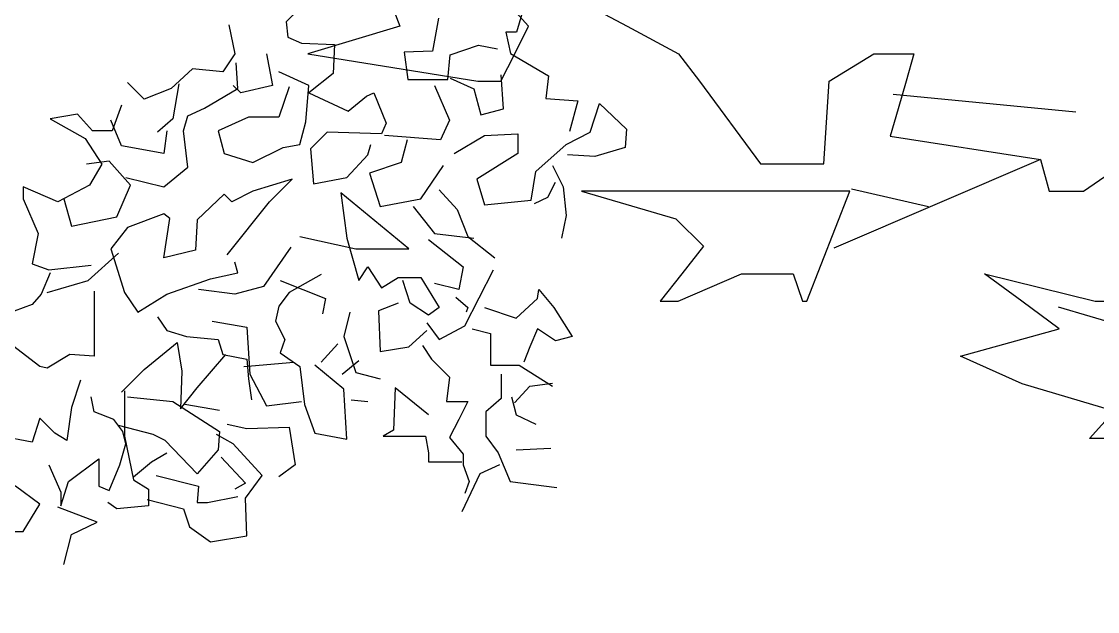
# Model space of a CAD drawing. Extents: x -1568 to -728, y -1287 to -990.
# Drawn here: x -1269.55 to -1262.05, y -1089.33 to -1085.22 of the extents above; entities that cross this region are included whole.
import ezdxf

# ---------------------------------------------------------------- set-up
doc = ezdxf.new("R2010")
doc.units = 0
doc.header["$LTSCALE"] = 5
doc.layers.get('0').update_dxf_attribs({"linetype": 'CONTINUOUS'})
doc.layers.add('乔木', color=3, linetype='CONTINUOUS')

# ---------------------------------------------------------------- blocks, each defined once
blk = doc.blocks.new('A$C3E764F27')
at = {"color": 0}
for p, q in [((3.1336, 2.7552), (3.056, 2.7135)), ((3.056, 2.7135), (2.9784, 2.6717)), ((2.6208, 2.6717), (2.6328, 2.63)), ((2.6818, 2.6717), (2.6208, 2.6717)), ((2.7493, 2.63), (2.6818, 2.6717)), ((2.9784, 2.6717), (2.9463, 2.63)), ((2.6328, 2.63), (2.6448, 2.5883)), ((2.7576, 2.5048), (2.7493, 2.63)), ((2.9463, 2.63), (2.8539, 2.5048)), ((2.3748, 2.583), (2.6526, 2.6098)), ((2.3635, 2.4631), (2.1819, 2.5883)), ((2.6448, 2.5883), (2.6567, 2.5465)), ((2.6567, 2.5465), (2.4285, 2.5113)), ((2.4285, 2.5113), (2.4156, 2.4631)), ((2.4285, 2.5113), (2.7422, 2.3768)), ((2.8539, 2.5048), (2.7576, 2.5048)), ((2.4156, 2.4631), (2.3635, 2.4631)), ((2.5989, 2.4394), (2.7154, 2.4664)), ((2.0967, 2.1973), (2.4015, 2.2869))]:
    blk.add_line(p, q, dxfattribs=at)
for points in [[(3.283, 2.63), (3.2478, 2.63), (3.2269, 2.6717), (3.206, 2.7135), (3.243, 2.7552), (3.4448, 2.7969), (3.4496, 2.7969), (3.417, 2.7552), (3.4015, 2.7135), (3.5407, 2.6717)], [(2.7182, 2.4631), (3.1254, 2.4631), (2.9825, 2.4213), (2.9404, 2.3796), (2.9733, 2.3379), (3.0061, 2.2961), (2.9787, 2.2961), (2.8827, 2.3379), (2.8041, 2.3379), (2.7902, 2.2961), (2.7835, 2.2961)], [(2.1149, 2.3379), (2.1149, 2.2961), (2.1149, 2.2544), (2.1097, 2.2127), (2.104, 2.1709), (2.0984, 2.1292), (2.1119, 2.1292), (2.2176, 2.1292), (2.3042, 2.0875), (2.3544, 2.0875), (2.3169, 2.1292), (2.4564, 2.1709), (2.5503, 2.2127), (2.4002, 2.2544), (2.457, 2.2961), (2.5139, 2.3379), (2.3456, 2.2961), (2.2761, 2.2961), (2.2761, 2.3379), (2.2528, 2.3379), (2.2279, 2.2961), (2.2066, 2.2961), (2.1352, 2.3379)]]:
    blk.add_lwpolyline(points, close=True, dxfattribs=at)
blk = doc.blocks.new('A$C7F962729')
at = {"color": 0, "xscale": 0.6433862224851765, "yscale": 0.6433862224851765, "zscale": 0.6433862224851765}
blk.add_blockref('A$C3E764F27', (0, 0), dxfattribs=at)
blk = doc.blocks.new('乔木02')
at = {"color": 106}
for points in [[(2213, 3746.4), (2298.7, 3748.9), (2349.1, 3688.5), (2283.6, 3638.1), (2210.5, 3663.3), (2167.7, 3698.6), (2192.9, 3610.4), (2177.7, 3560), (2155.1, 3560), (2165.1, 3514.7), (2245.8, 3466.9), (2240.7, 3419), (2308.8, 3414), (2291.1, 3348.5)], [(1564.5, 3575.5), (1577.4, 3514.3), (1551.6, 3475.6), (1487.1, 3482), (1441.9, 3440.1), (1383.9, 3417.6), (1348.4, 3453)], [(1645.1, 3514.3), (1658, 3446.6), (1590.3, 3430.5), (1574.2, 3446.6)], [(1345.2, 3250), (1425.8, 3230.7), (1477.4, 3272.6), (1467.7, 3349.9), (1477.4, 3382.1), (1512.9, 3398.3), (1583.8, 3440.1), (1580.6, 3494.9)], [(1458.1, 3449.8), (1445.2, 3375.7), (1412.9, 3346.7)], [(1335.5, 3404.7), (1316.2, 3349.9), (1274.3, 3349.9), (1242, 3385.4), (1184, 3375.7), (1258.1, 3333.8), (1293.6, 3279), (1267.8, 3233.9), (1200.1, 3198.5), (1125.9, 3230.7), (1125.9, 3204.9), (1158.2, 3130.8), (1145.3, 3066.3), (1180.7, 3053.4), (1271, 3063.1)], [(2045, 3301.6), (2109.4, 3340.2), (2180.4, 3343.5), (2180.4, 3301.6), (2093.3, 3246.8), (2109.4, 3192), (2209.4, 3201.7), (2219.1, 3262.9), (2283.6, 3320.9), (2335.2, 3346.7), (2354.5, 3407.9), (2412.6, 3353.1), (2409.3, 3314.5), (2344.9, 3295.1), (2286.8, 3298.4)], [(1432.3, 3349.9), (1425.8, 3301.6), (1335.5, 3317.7), (1313, 3372.5)], [(1945, 3330.6), (1932.1, 3282.2), (1864.4, 3259.7), (1886.9, 3188.8), (1974, 3204.9), (2022.4, 3275.8)], [(1213, 3204.9), (1229.1, 3146.9), (1325.9, 3166.2), (1354.9, 3233.9), (1309.7, 3285.5), (1261.4, 3279)], [(2254.6, 3275.8), (2277.1, 3230.7), (2283.6, 3169.5), (2273.9, 3121.1)], [(2215.9, 3195.2), (2244.9, 3208.1), (2261, 3240.3)], [(1948.2, 3098.6), (1803.1, 3217.8), (1816, 3121.1), (1841.8, 3030.9), (1861.1, 3059.9), (1890.2, 3014.8), (1925.6, 3037.3), (1974, 3037.3), (2012.7, 2972.9), (1990.1, 2956.8), (1951.4, 2982.5), (1935.3, 3030.9)], [(2012.7, 3224.2), (2051.4, 3182.3), (2074, 3124.3), (2132, 3079.2)], [(1957.9, 3188.8), (2003, 3130.8), (2086.9, 3121.1)], [(1716, 3124.3), (1835.4, 3098.6), (1948.2, 3098.6)], [(1696.7, 3101.8), (1638.6, 3018), (1577.4, 3001.9), (1500, 3011.5)], [(1990.1, 3117.9), (2064.3, 3059.9), (2054.6, 3011.5), (2003, 3024.4)], [(1184, 3047), (1164.6, 3001.9), (1145.3, 2979.3), (1048.5, 2943.9), (990.5, 3034.1), (967.9, 3088.9)], [(1177.5, 3005.1), (1264.6, 3030.9), (1329.1, 3088.9)], [(1986.9, 2940.6), (2012.7, 2905.2), (2067.5, 2934.2), (2128.8, 3053.4)], [(1674.1, 3030.9), (1770.9, 2992.2), (1764.4, 2960)], [(2109.4, 2972.9), (2177.2, 2950.3), (2222.3, 2992.2), (2225.5, 3011.5), (2257.8, 2972.9), (2296.5, 2911.6), (2261, 2902), (2222.3, 2927.8), (2206.2, 2889.1), (2193.3, 2856.9)], [(1925.6, 2982.5), (1883.7, 2966.4), (1886.9, 2879.4), (1948.2, 2889.1), (1986.9, 2924.5)], [(2048.2, 2995.4), (2074, 2972.9), (2070.8, 2963.2)], [(1822.5, 2963.2), (1809.6, 2911.6), (1835.4, 2834.3), (1886.9, 2821.4)], [(1412.9, 2953.5), (1432.3, 2924.5), (1474.2, 2911.6), (1541.9, 2905.2), (1551.6, 2873), (1603.2, 2863.3), (1606.4, 2821.4), (1612.8, 2776.3)], [(1529, 2943.9), (1603.2, 2931), (1609.6, 2831.1), (1645.1, 2763.4), (1719.3, 2773.1)], [(2083.7, 2927.8), (2122.3, 2918.1), (2122.3, 2850.4), (2183.6, 2850.4), (2254.6, 2805.3)], [(1335.5, 2792.4), (1383.9, 2840.7), (1454.8, 2898.8), (1464.5, 2837.5), (1461.3, 2757), (1496.8, 2802.1), (1558, 2873)], [(1761.2, 2856.9), (1796.7, 2895.5)], [(1977.2, 2892.3), (1996.6, 2863.3), (2035.3, 2824.6), (2028.8, 2773.1), (2074, 2773.1), (2054.6, 2734.4), (2035.3, 2695.7), (2064.3, 2660.3), (2064.3, 2637.7), (2077.2, 2602.3), (2067.5, 2576.5)], [(1596.7, 2847.2), (1703.1, 2856.9)], [(1806.3, 2831.1), (1841.8, 2860.1)], [(2144.9, 2831.1), (2144.9, 2779.5), (2112.7, 2750.5), (2112.7, 2698.9), (2138.5, 2663.5), (2164.3, 2602.3), (2264.2, 2589.4)], [(1248.5, 2818.2), (1229.1, 2760.2), (1219.4, 2689.3), (1193.6, 2705.4), (1161.4, 2737.6), (1145.3, 2686.1), (1077.6, 2698.9), (1035.6, 2679.6), (996.9, 2660.3), (1009.8, 2599), (1029.2, 2505.6), (1000.2, 2473.4), (1009.8, 2437.9), (1061.4, 2444.4), (1045.3, 2399.2), (1000.2, 2325.1), (1058.2, 2344.5), (1093.7, 2415.4), (1087.2, 2441.1), (1071.1, 2495.9), (1125.9, 2495.9), (1161.4, 2553.9), (1109.8, 2592.6), (1013.1, 2592.6)], [(1990.1, 2744.1), (1919.2, 2802.1), (1916, 2711.8), (1893.4, 2698.9), (1983.7, 2698.9), (1990.1, 2663.5), (1990.1, 2644.2), (2061.1, 2644.2)], [(2173.9, 2769.8), (2206.2, 2805.3), (2254.6, 2811.7)], [(1180.7, 2637.7), (1206.5, 2579.7), (1206.5, 2550.7), (1222.7, 2602.3), (1287.2, 2650.6), (1287.2, 2592.6), (1309.7, 2582.9), (1332.3, 2637.7), (1345.2, 2682.8), (1338.8, 2708.6), (1319.4, 2734.4), (1277.5, 2750.5), (1271, 2782.7)], [(1342, 2795.6), (1342, 2698.9), (1361.3, 2605.5), (1393.6, 2586.2), (1393.6, 2550.7), (1325.9, 2544.3), (1306.5, 2557.2)], [(1348.4, 2782.7), (1445.2, 2773.1), (1545.1, 2708.6), (1541.9, 2669.9), (1496.8, 2618.4), (1429, 2689.3), (1403.2, 2702.2), (1329.1, 2721.5)], [(1825.7, 2776.3), (1861.1, 2773.1)], [(1545.1, 2753.7), (1471, 2766.6)], [(1390.3, 2563.6), (1467.7, 2544.3), (1480.6, 2505.6), (1525.8, 2473.4), (1603.2, 2486.3), (1600, 2566.8), (1635.4, 2615.2), (1574.2, 2682.8), (1538.7, 2702.2)], [(1361.3, 2611.9), (1400, 2644.2), (1432.3, 2663.5)], [(1409.7, 2615.2), (1500, 2592.6), (1496.8, 2557.2), (1519.3, 2557.2), (1583.8, 2570)], [(2141.7, 2637.7), (2099.8, 2618.4), (2061.1, 2537.8)], [(1213, 2425), (1229.1, 2489.5), (1283.9, 2515.3), (1200.1, 2547.5)]]:
    blk.add_lwpolyline(points, dxfattribs=at)
at = {"color": 94}
for points in [[(1716, 3610.9), (1687, 3581.9), (1690.2, 3549.7), (1719.3, 3536.8), (1790.2, 3533.6), (1787, 3472.4), (1735.4, 3430.5), (1819.2, 3391.8), (1857.9, 3424), (1874, 3430.5), (1899.8, 3366), (1890.2, 3343.5), (1774.1, 3346.7), (1738.6, 3311.2), (1745.1, 3237.1), (1816, 3250), (1861.1, 3298.4), (1867.6, 3320.9)], [(2011.4, 3590.3), (1998.8, 3519.8), (1938.3, 3517.2), (1945.9, 3459.3), (2031.6, 3459.3), (2036.6, 3512.2), (2097.1, 3532.3), (2137.4, 3524.8)], [(1693.5, 3443.4), (1670.9, 3378.9), (1606.4, 3378.9), (1541.9, 3349.9), (1554.8, 3301.6), (1616.1, 3282.2), (1680.6, 3314.5), (1716, 3320.9), (1728.9, 3369.3), (1735.4, 3446.6), (1670.9, 3475.6)], [(2036.6, 3461.8), (2087, 3439.2), (2102.1, 3383.8), (2150, 3396.4), (2145, 3469.4)], [(2003, 3446.6), (2035.3, 3372.5), (2015.9, 3330.6), (1896.6, 3340.2)], [(1561.3, 3085.7), (1651.5, 3198.5), (1699.9, 3246.8), (1616.1, 3221), (1570.9, 3198.5), (1554.8, 3214.6), (1496.8, 3159.8), (1493.5, 3095.3), (1425.8, 3079.2), (1438.7, 3163), (1425.8, 3172.7), (1348.4, 3143.7), (1313, 3098.6), (1342, 3005.1), (1371, 2963.2), (1432.3, 3001.9), (1525.8, 3034.1), (1583.8, 3047), (1577.4, 3069.5)], [(1761.2, 3043.8), (1693.5, 3005.1), (1670.9, 2976.1), (1664.4, 2943.9), (1683.8, 2905.2), (1674.1, 2876.2), (1716, 2847.2), (1725.7, 2766.6), (1748.3, 2705.4), (1816, 2692.5), (1809.6, 2798.9), (1748.3, 2850.4)], [(1277.5, 3008.3), (1277.5, 2869.7), (1225.9, 2873), (1177.5, 2844), (1161.4, 2847.2), (1103.4, 2892.3), (1080.8, 2873), (1058.2, 2863.3)], [(2167.5, 2782.7), (2177.2, 2744.1), (2219.1, 2724.7)], [(1561.3, 2724.7), (1603.2, 2715.1), (1693.5, 2718.3), (1706.4, 2637.7), (1670.9, 2611.9)], [(2177.2, 2669.9), (2251.3, 2673.2)], [(1548.4, 2653.8), (1600, 2599), (1577.4, 2586.2)]]:
    blk.add_lwpolyline(points, dxfattribs=at)

msp = doc.modelspace()

# ---------------------------------------------------------------- block references
at = {"xscale": 0.003270758432336152, "yscale": 0.00327075831592083, "zscale": 0.0032707584}
msp.add_blockref('乔木02', (-1273.22378, -1096.9392), dxfattribs=at)
at = {"layer": '乔木', "color": 72, "xscale": -7.138745764270425, "yscale": 7.138745764270425, "zscale": 7.138745764269561}
msp.add_blockref('A$C7F962729', (-1251.29199, -1097.71673), dxfattribs=at)

doc.saveas('drawing.dxf')
